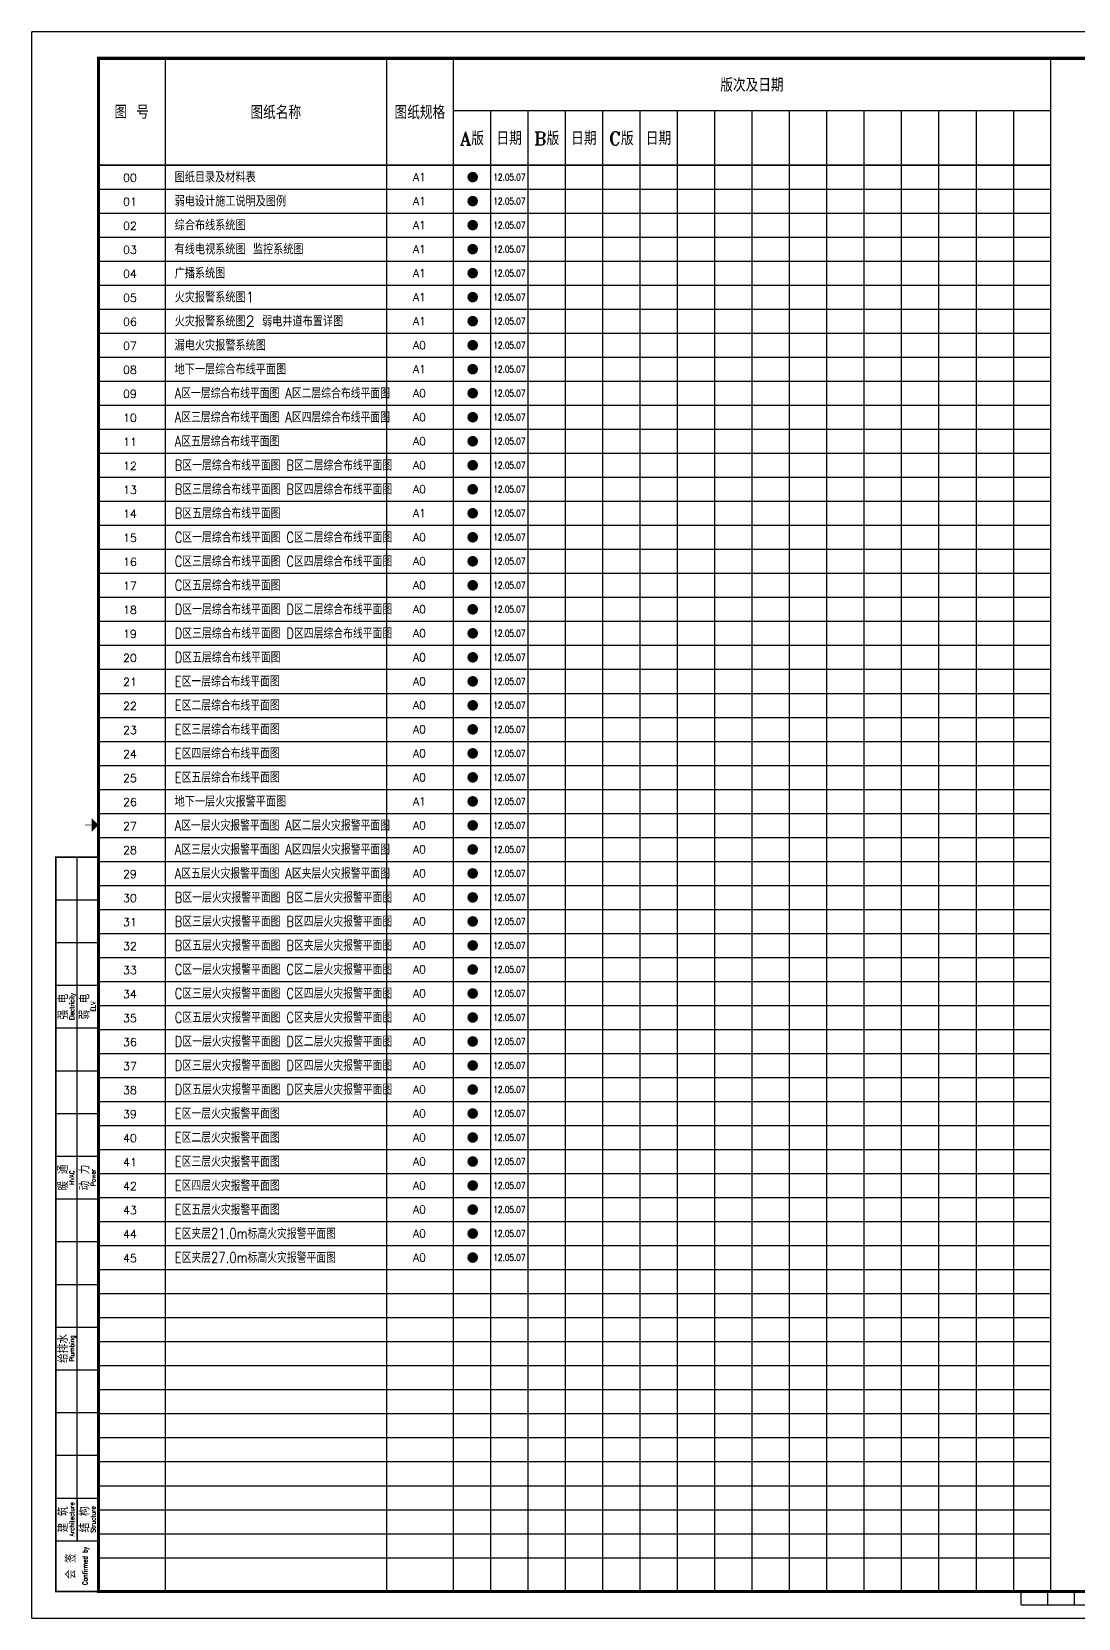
# Model space of a CAD drawing. Extents: x 913510 to 997610, y -270398 to 254224.
# Drawn here: x 913510 to 952696, y 194824 to 254224 of the extents above; entities that cross this region are included whole.
import ezdxf
from ezdxf.enums import TextEntityAlignment as Align

# ---------------------------------------------------------------- set-up
doc = ezdxf.new("R2010")
doc.units = 0
doc.header["$LTSCALE"] = 1000
doc.header["$MEASUREMENT"] = 0
doc.layers.add('图框', color=139, linetype='Continuous')
doc.styles.add('TKZ1', font='tjromant.shx', dxfattribs={"bigfont": 'tjhts.shx'})
doc.styles.add('TKZ2_tjkts.shx', font='tjromant.shx', dxfattribs={"bigfont": 'tjkts.shx'})

# ---------------------------------------------------------------- blocks, each defined once
blk = doc.blocks.new('TJAD_TK_A1')
at = {"color": 0}
for p, q in [((517.38, 385.45), (517.38, 641.45)), ((509.38, 625.45), (525.38, 625.45)), ((509.38, 609.45), (525.38, 609.45)), ((509.38, 593.45), (525.38, 593.45)), ((509.38, 577.45), (525.38, 577.45)), ((509.38, 561.45), (525.38, 561.45)), ((509.38, 545.45), (525.38, 545.45)), ((509.38, 529.45), (525.38, 529.45)), ((509.38, 513.45), (525.38, 513.45)), ((509.38, 497.45), (525.38, 497.45)), ((509.38, 481.45), (525.38, 481.45)), ((509.38, 465.45), (525.38, 465.45)), ((509.38, 449.45), (525.38, 449.45)), ((509.38, 433.45), (525.38, 433.45)), ((509.38, 417.45), (525.38, 417.45)), ((509.38, 401.45), (525.38, 401.45)), ((517.38, 401.45), (517.38, 385.45)), ((509.38, 385.45), (525.38, 385.45))]:
    blk.add_line(p, q, dxfattribs=at)
at = {"layer": '图框', "color": 0}
for p, q in [((1341.38, 950.45), (500.38, 950.45)), ((500.38, 356.45), (500.38, 950.45)), ((870.88, 361.45), (870.88, 366.45)), ((880.88, 361.45), (880.88, 366.45)), ((890.88, 361.45), (890.88, 366.45)), ((500.38, 356.45), (1341.38, 356.45)), ((870.88, 361.45), (970.88, 361.45))]:
    blk.add_line(p, q, dxfattribs=at)
at = {"layer": '图框', "color": 0, "const_width": 1.2}
blk.add_lwpolyline([(1331.38, 940.45), (525.38, 940.45), (525.38, 366.45), (1331.38, 366.45)], close=True, dxfattribs=at)
at = {"layer": '图框', "color": 0}
for points, const_width in [([(522.88, 653.45), (520.38, 653.45)], 0.3), ([(525.38, 366.45), (509.38, 366.45), (509.38, 641.45), (525.38, 641.45)], 0.6)]:
    blk.add_lwpolyline(points, dxfattribs=dict(at, const_width=const_width))
blk.add_solid([(522.88, 650.95), (522.88, 655.95), (525.38, 653.45)], dxfattribs=at)
at = {"color": 0, "style": 'TKZ2_tjkts.shx'}
for s, p in [('强 电', (512.17, 585.45)), ('弱 电', (520.17, 585.45)), ('暖 通', (512.17, 521.45)), ('动 力', (520.17, 521.45)), ('给排水', (512.17, 457.45)), ('建 筑', (512.17, 393.45)), ('结 构', (520.17, 393.45)), ('会 签', (515, 375.95))]:
    blk.add_text(s, height=3.6, rotation=90, dxfattribs=at).set_placement(p, align=Align.MIDDLE_CENTER)
at = {"color": 0, "style": 'TKZ2_tjkts.shx', "width": 0.8}
for s, p in [('Electricity', (515.4, 585.45)), ('ELV', (523.4, 585.45)), ('HVAC', (515.4, 521.45)), ('Power', (523.4, 521.45)), ('Plumbing', (515.4, 457.45)), ('Architecture', (515.4, 393.45)), ('Structure', (523.4, 393.45)), ('Confirmed by', (520.33, 376.06))]:
    blk.add_text(s, height=1.8, rotation=90, dxfattribs=at).set_placement(p, align=Align.MIDDLE_CENTER)

msp = doc.modelspace()

# ---------------------------------------------------------------- hatches: boundary and pattern name
at = {"layer": '图框'}
for points in [[(930221, 248780, 1), (929822, 248780, 1)], [(930221, 247881, 1), (929822, 247881, 1)], [(930221, 246982, 1), (929822, 246982, 1)], [(930221, 246083, 1), (929822, 246083, 1)], [(930221, 245184, 1), (929822, 245184, 1)], [(930221, 244285, 1), (929822, 244285, 1)], [(930221, 243386, 1), (929822, 243386, 1)], [(930221, 242487, 1), (929822, 242487, 1)], [(930221, 241589, 1), (929822, 241589, 1)], [(930221, 240690, 1), (929822, 240690, 1)], [(930221, 239791, 1), (929822, 239791, 1)], [(930221, 238892, 1), (929822, 238892, 1)], [(930221, 237993, 1), (929822, 237993, 1)], [(930221, 237094, 1), (929822, 237094, 1)], [(930221, 236195, 1), (929822, 236195, 1)], [(930221, 235296, 1), (929822, 235296, 1)], [(930221, 234397, 1), (929822, 234397, 1)], [(930221, 233498, 1), (929822, 233498, 1)], [(930221, 232599, 1), (929822, 232599, 1)], [(930221, 231700, 1), (929822, 231700, 1)], [(930221, 230801, 1), (929822, 230801, 1)], [(930221, 229902, 1), (929822, 229902, 1)], [(930221, 229004, 1), (929822, 229004, 1)], [(930221, 228105, 1), (929822, 228105, 1)], [(930221, 227206, 1), (929822, 227206, 1)], [(930221, 226307, 1), (929822, 226307, 1)], [(930221, 225408, 1), (929822, 225408, 1)], [(930221, 224509, 1), (929822, 224509, 1)], [(930221, 223610, 1), (929822, 223610, 1)], [(930221, 222711, 1), (929822, 222711, 1)], [(930221, 221812, 1), (929822, 221812, 1)], [(930221, 220913, 1), (929822, 220913, 1)], [(930221, 220014, 1), (929822, 220014, 1)], [(930221, 219115, 1), (929822, 219115, 1)], [(930221, 218216, 1), (929822, 218216, 1)], [(930221, 217317, 1), (929822, 217317, 1)], [(930221, 216419, 1), (929822, 216419, 1)], [(930221, 215520, 1), (929822, 215520, 1)], [(930221, 214621, 1), (929822, 214621, 1)], [(930221, 213722, 1), (929822, 213722, 1)], [(930221, 212823, 1), (929822, 212823, 1)], [(930221, 211924, 1), (929822, 211924, 1)], [(930221, 211025, 1), (929822, 211025, 1)], [(930221, 210126, 1), (929822, 210126, 1)], [(930221, 209227, 1), (929822, 209227, 1)], [(930221, 208328, 1), (929822, 208328, 1)]]:
    msp.add_hatch(color=0, dxfattribs=at).paths.add_polyline_path(points)

# ---------------------------------------------------------------- linework, layer by layer
for p, q in [((918504, 253225), (918504, 195893)), ((926794, 253225), (926794, 195893)), ((929291, 253225), (929291, 195893)), ((951664, 195893), (951664, 253225)), ((929291, 251277), (951664, 251277)), ((930689, 251277), (930689, 195893)), ((932088, 251277), (932088, 195893)), ((933486, 251277), (933486, 195893)), ((934884, 251277), (934884, 195893)), ((936283, 251277), (936283, 195893)), ((937681, 251277), (937681, 195893)), ((939079, 251277), (939079, 195893)), ((940478, 251277), (940478, 195893)), ((941876, 251277), (941876, 195893)), ((943274, 251277), (943274, 195893)), ((944673, 251277), (944673, 195893)), ((946071, 251277), (946071, 195893)), ((947469, 251277), (947469, 195893)), ((948868, 251277), (948868, 195893)), ((950266, 251277), (950266, 195893)), ((916007, 249229), (951664, 249229)), ((916007, 248331), (951664, 248331)), ((916007, 247432), (951664, 247432)), ((916007, 246533), (951664, 246533)), ((916007, 245634), (951664, 245634)), ((916007, 244735), (951664, 244735)), ((916007, 243836), (951664, 243836)), ((916007, 242937), (951664, 242937)), ((916007, 242038), (951664, 242038)), ((916007, 241139), (951664, 241139)), ((916007, 240240), (951664, 240240)), ((916007, 239341), (951664, 239341)), ((916007, 238442), (951664, 238442)), ((916007, 237543), (951664, 237543)), ((916007, 236644), (951664, 236644)), ((916007, 235746), (951664, 235746)), ((916007, 234847), (951664, 234847)), ((916007, 233948), (951664, 233948)), ((916007, 233049), (951664, 233049)), ((916007, 232150), (951664, 232150)), ((916007, 231251), (951664, 231251)), ((916007, 230352), (951664, 230352)), ((916007, 229453), (951664, 229453)), ((916007, 228554), (951664, 228554)), ((916007, 227655), (951664, 227655)), ((916007, 226756), (951664, 226756)), ((916007, 225857), (951664, 225857)), ((916007, 224958), (951664, 224958)), ((916007, 224059), (951664, 224059)), ((916007, 223161), (951664, 223161)), ((916007, 222262), (951664, 222262)), ((916007, 221363), (951664, 221363)), ((916007, 220464), (951664, 220464)), ((916007, 219565), (951664, 219565)), ((916007, 218666), (951664, 218666)), ((916007, 217767), (951664, 217767)), ((916007, 216868), (951664, 216868)), ((916007, 215969), (951664, 215969)), ((916007, 215070), (951664, 215070)), ((916007, 214171), (951664, 214171)), ((916007, 213272), (951664, 213272)), ((916007, 212373), (951664, 212373)), ((916007, 211474), (951664, 211474)), ((916007, 210575), (951664, 210575)), ((916007, 209677), (951664, 209677)), ((916007, 208778), (951664, 208778)), ((916007, 207879), (951664, 207879)), ((916007, 206980), (951664, 206980)), ((916007, 206081), (951664, 206081)), ((916007, 205182), (951664, 205182)), ((916007, 204283), (951664, 204283)), ((916007, 203384), (951664, 203384)), ((916007, 202485), (951664, 202485)), ((916007, 201586), (951664, 201586)), ((916007, 200687), (951664, 200687)), ((916007, 199788), (951664, 199788)), ((916007, 198889), (951664, 198889)), ((916007, 197990), (951664, 197990)), ((916007, 197092), (951664, 197092))]:
    msp.add_line(p, q)
at = {"const_width": 59.9}
for points in [[(951664, 253225), (951664, 195893)], [(951664, 249229), (916007, 249229)]]:
    msp.add_lwpolyline(points, dxfattribs=at)

# ---------------------------------------------------------------- block references
at = {"layer": '图框', "xscale": 100, "yscale": 100, "zscale": 100}
msp.add_blockref('TJAD_TK_A1', (863472, 159179), dxfattribs=at)

# ---------------------------------------------------------------- texts
at = {"style": 'TKZ2_tjkts.shx'}
for s, p in [('版次及日期', (940478, 252251)), ('图 号', (917255, 251227)), ('图纸名称', (922649, 251227)), ('图纸规格', (928043, 251227)), ('A版', (929990, 250253)), ('日期', (931389, 250253)), ('B版', (932787, 250253)), ('日期', (934185, 250253)), ('C版', (935584, 250253)), ('日期', (936982, 250253))]:
    msp.add_text(s, height=499.4, dxfattribs=at).set_placement(p, align=Align.MIDDLE)
at = {"style": 'TKZ1'}
for s, height, p in [('00', 299.6, (916931, 248755)), ('图纸目录及材料表', 399.5, (918861, 248780)), ('01', 299.6, (916931, 247856)), ('弱电设计施工说明及图例', 399.52, (918861, 247881)), ('02', 299.6, (916931, 246957)), ('综合布线系统图', 399.5, (918861, 246982)), ('03', 299.6, (916931, 246058)), ('有线电视系统图 监控系统图', 399.52, (918861, 246083)), ('广播系统图', 399.5, (918861, 245184)), ('04', 299.6, (916931, 245159)), ('05', 299.6, (916931, 244261)), ('火灾报警系统图1', 399.5, (918861, 244285)), ('火灾报警系统图2 弱电井道布置详图', 399.52, (918861, 243386)), ('06', 299.6, (916931, 243362)), ('07', 299.6, (916931, 242463)), ('漏电火灾报警系统图', 399.5, (918861, 242487)), ('地下一层综合布线平面图', 399.52, (918861, 241589)), ('08', 299.6, (916931, 241564)), ('09', 299.6, (916931, 240665)), ('10', 299.6, (916931, 239766)), ('11', 299.6, (916931, 238867)), ('12', 299.6, (916931, 237968)), ('13', 299.6, (916931, 237069)), ('14', 299.6, (916931, 236170)), ('15', 299.6, (916931, 235271)), ('16', 299.6, (916931, 234372)), ('17', 299.6, (916931, 233473)), ('18', 299.6, (916931, 232574)), ('19', 299.6, (916931, 231675)), ('20', 299.6, (916931, 230777)), ('21', 299.6, (916931, 229878)), ('22', 299.6, (916931, 228979)), ('23', 299.6, (916931, 228080)), ('24', 299.6, (916931, 227181)), ('25', 299.6, (916931, 226282)), ('26', 299.6, (916931, 225383)), ('地下一层火灾报警平面图', 399.52, (918861, 225408)), ('27', 299.6, (916931, 224484)), ('28', 299.6, (916931, 223585)), ('29', 299.6, (916931, 222686)), ('30', 299.6, (916931, 221787)), ('31', 299.6, (916931, 220888)), ('32', 299.6, (916931, 219989)), ('33', 299.6, (916931, 219090)), ('34', 299.6, (916931, 218192)), ('35', 299.6, (916931, 217293)), ('36', 299.6, (916931, 216394)), ('37', 299.6, (916931, 215495)), ('38', 299.6, (916931, 214596)), ('39', 299.6, (916931, 213697)), ('40', 299.6, (916931, 212798)), ('41', 299.6, (916931, 211899)), ('42', 299.6, (916931, 211000)), ('43', 299.6, (916931, 210101)), ('44', 299.6, (916931, 209202)), ('45', 299.6, (916931, 208303))]:
    msp.add_text(s, height=height, dxfattribs=at).set_placement(p, align=Align.MIDDLE_LEFT)
for s, p in [('A1', (928029, 248780)), ('A1', (928029, 247881)), ('A1', (928029, 246982)), ('A1', (928029, 246083)), ('A1', (928029, 245184)), ('A1', (928029, 244285)), ('A1', (928029, 243386)), ('A0', (928029, 242487)), ('A1', (928029, 241589)), ('A0', (928029, 240690)), ('A0', (928029, 239791)), ('A0', (928029, 238892)), ('A0', (928029, 237993)), ('A0', (928029, 237094)), ('A1', (928029, 236195)), ('A0', (928029, 235296)), ('A0', (928029, 234397)), ('A0', (928029, 233498)), ('A0', (928029, 232599)), ('A0', (928029, 231700)), ('A0', (928029, 230801)), ('A0', (928029, 229902)), ('A0', (928029, 229004)), ('A0', (928029, 228105)), ('A0', (928029, 227206)), ('A0', (928029, 226307)), ('A1', (928029, 225408)), ('A0', (928029, 224509)), ('A0', (928029, 223610)), ('A0', (928029, 222711)), ('A0', (928029, 221812)), ('A0', (928029, 220913)), ('A0', (928029, 220014)), ('A0', (928029, 219115)), ('A0', (928029, 218216)), ('A0', (928029, 217317)), ('A0', (928029, 216419)), ('A0', (928029, 215520)), ('A0', (928029, 214621)), ('A0', (928029, 213722)), ('A0', (928029, 212823)), ('A0', (928029, 211924)), ('A0', (928029, 211025)), ('A0', (928029, 210126)), ('A0', (928029, 209227)), ('A0', (928029, 208328))]:
    msp.add_text(s, height=299.6, dxfattribs=at).set_placement(p, align=Align.MIDDLE_CENTER)
at = {"style": 'TKZ1', "width": 0.8}
for s, p in [('A区一层综合布线平面图 A区二层综合布线平面图', (918861, 240690)), ('A区三层综合布线平面图 A区四层综合布线平面图', (918861, 239791)), ('A区五层综合布线平面图', (918861, 238892)), ('B区一层综合布线平面图 B区二层综合布线平面图', (918861, 237993)), ('B区三层综合布线平面图 B区四层综合布线平面图', (918861, 237094)), ('B区五层综合布线平面图', (918861, 236195)), ('C区一层综合布线平面图 C区二层综合布线平面图', (918861, 235296)), ('C区三层综合布线平面图 C区四层综合布线平面图', (918861, 234397)), ('C区五层综合布线平面图', (918861, 233498)), ('D区一层综合布线平面图 D区二层综合布线平面图', (918861, 232599)), ('D区三层综合布线平面图 D区四层综合布线平面图', (918861, 231700)), ('D区五层综合布线平面图', (918861, 230801)), ('E区一层综合布线平面图', (918861, 229902)), ('E区二层综合布线平面图', (918861, 229004)), ('E区三层综合布线平面图', (918861, 228105)), ('E区四层综合布线平面图', (918861, 227206)), ('E区五层综合布线平面图', (918861, 226307)), ('A区一层火灾报警平面图 A区二层火灾报警平面图', (918861, 224509)), ('A区三层火灾报警平面图 A区四层火灾报警平面图', (918861, 223610)), ('A区五层火灾报警平面图 A区夹层火灾报警平面图', (918861, 222711)), ('B区一层火灾报警平面图 B区二层火灾报警平面图', (918861, 221812)), ('B区三层火灾报警平面图 B区四层火灾报警平面图', (918861, 220913)), ('B区五层火灾报警平面图 B区夹层火灾报警平面图', (918861, 220014)), ('C区一层火灾报警平面图 C区二层火灾报警平面图', (918861, 219115)), ('C区三层火灾报警平面图 C区四层火灾报警平面图', (918861, 218216)), ('C区五层火灾报警平面图 C区夹层火灾报警平面图', (918861, 217317)), ('D区一层火灾报警平面图 D区二层火灾报警平面图', (918861, 216419)), ('D区三层火灾报警平面图 D区四层火灾报警平面图', (918861, 215520)), ('D区五层火灾报警平面图 D区夹层火灾报警平面图', (918861, 214621)), ('E区一层火灾报警平面图', (918861, 213722)), ('E区二层火灾报警平面图', (918861, 212823)), ('E区三层火灾报警平面图', (918861, 211924)), ('E区四层火灾报警平面图', (918861, 211025)), ('E区五层火灾报警平面图', (918861, 210126)), ('E区夹层21.0m标高火灾报警平面图', (918861, 209227)), ('E区夹层27.0m标高火灾报警平面图', (918861, 208328))]:
    msp.add_text(s, height=399.52, dxfattribs=at).set_placement(p, align=Align.MIDDLE_LEFT)
at = {"layer": '图框', "color": 0, "style": 'TKZ1', "width": 0.8}
for p in [(931396, 248780), (931396, 247881), (931396, 246982), (931396, 246083), (931396, 245184), (931396, 244285), (931396, 243386), (931396, 242487), (931396, 241589), (931396, 240690), (931396, 239791), (931396, 238892), (931396, 237993), (931396, 237094), (931396, 236195), (931396, 235296), (931396, 234397), (931396, 233498), (931396, 232599), (931396, 231700), (931396, 230801), (931396, 229902), (931396, 229004), (931396, 228105), (931396, 227206), (931396, 226307), (931396, 225408), (931396, 224509), (931396, 223610), (931396, 222711), (931396, 221812), (931396, 220913), (931396, 220014), (931396, 219115), (931396, 218216), (931396, 217317), (931396, 216419), (931396, 215520), (931396, 214621), (931396, 213722), (931396, 212823), (931396, 211924), (931396, 211025), (931396, 210126), (931396, 209227), (931396, 208328)]:
    msp.add_text('12.05.07', height=249.7, dxfattribs=at).set_placement(p, align=Align.MIDDLE)

doc.saveas('drawing.dxf')
